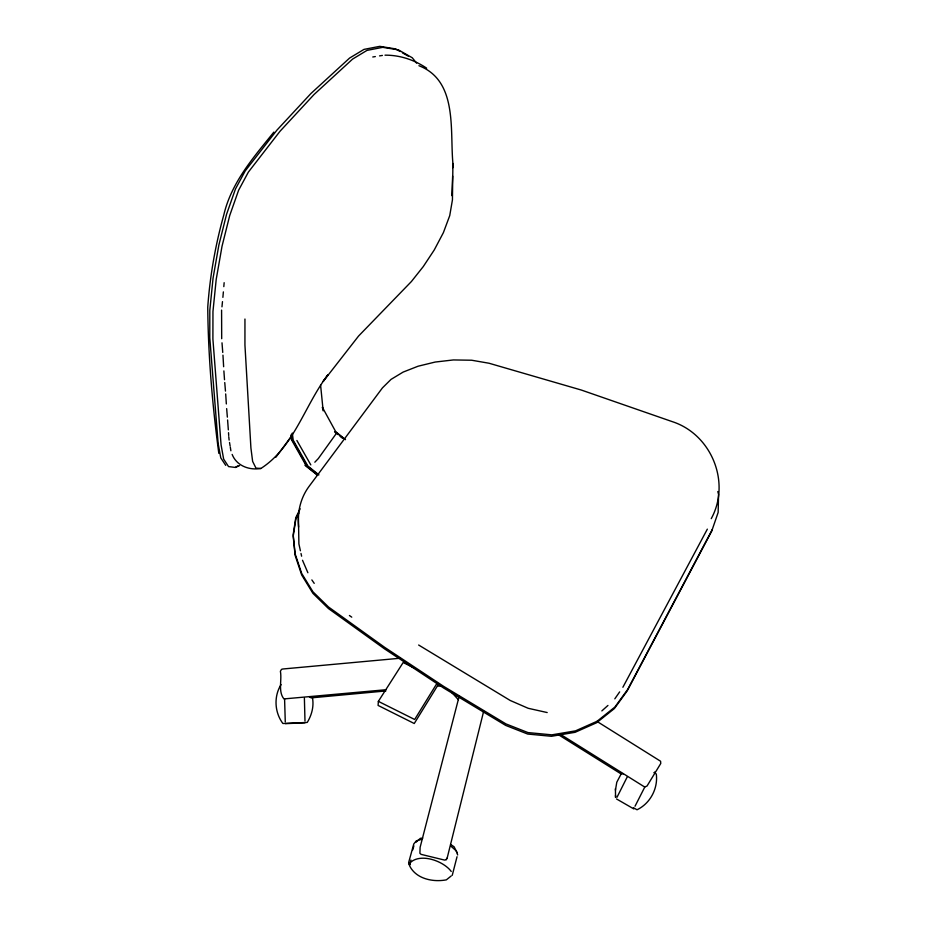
<?xml version="1.0" encoding="UTF-8"?>
<svg xmlns="http://www.w3.org/2000/svg" width="927" height="927" viewBox="0 0 927 927"><rect width="100%" height="100%" fill="white"/><g stroke="black" fill="none" stroke-linecap="round" stroke-linejoin="round"><path stroke-width="1.39" d="M244.948 319.027L244.937 345.006L250.916 447.996L252.631 461.391L255.979 468.135L260.881 468.471C294.091 447.185 304.832 404.948 327.799 374.96L323.164 381.414M452.654 176.118L451.808 195.643M452.828 167.706L452.921 163.5C449.792 130.058 457.915 80.788 418.923 65.713M654.926 772.492L654.96 771.762M413.396 667.556L403.164 662.527L378.355 701.368L378.1 705.435L414.253 723.512L438.459 684.242M223.372 291.889L222.886 297.358M223.813 286.628L224.149 282.689M222.48 301.634L221.97 306.849M615.447 790.128L616.791 782.226L621.577 773.118M298.587 527.069C297.138 512.747 300.394 498.054 309.05 486.42L382.457 387.868L391.043 379.386L403.129 372.086L418.112 366.211L435.169 362.051L453.373 359.943L471.669 360.232L489.05 363.245L581.333 390.047L672.017 421.553C711.333 434.103 731.171 482.33 711.252 518.645M459.259 695.968L420.128 847.29L419.896 853.269L421.09 854.358L444.566 860.082L446.154 859.677L447.173 858.02L483.674 711.229M452.249 875.343L457.034 856.722M412.782 849.862L413.871 845.899M410.951 860.047L409.456 865.47C415.69 878.854 432.909 882.4 446.362 879.85L451.182 875.98M617.011 797.266L627.278 776.838M635.03 806.235L644.763 787.093M410.047 862.852C420.302 852.666 443.384 860.87 451.24 871.45M300.174 508.807L295.783 517.637L293.175 534.624L295.087 553.697L301.657 573.361L312.909 591.762L328.517 607L384.635 647.313L443.755 686.443L505.98 723.929L528.008 732.585L551.843 734.844L575.516 730.858L597.069 721.276L614.868 707.081L627.66 689.456L712.249 529.584M298.946 513.002L295.806 519.305L293.21 536.258L295.11 555.308L301.681 574.96L312.92 593.361L328.506 608.587L384.531 648.865L443.558 687.961L505.678 725.401L527.672 734.045L551.472 736.293L575.099 732.307L596.629 722.736L614.392 708.552L627.173 690.951L711.681 531.194L718.147 512.446L718.564 494.311L717.799 491.565M281.078 684.566C273.662 696.362 274.543 712.399 282.897 723.5L307.243 722.434C311.704 715.169 314.068 706.362 312.48 697.88M335.945 433.998L318.32 458.552L314.832 462.202M707.336 529.143L622.886 687.266M446.154 859.677L447.173 858.02M437.451 682.585L414.67 719.491L378.355 701.368M614.81 698.842L619.653 691.89M275.922 457.196L290.163 437.95M273.859 132.109C253.511 157.393 231.31 182.549 223.778 215.064C215.365 245.145 209.954 275.991 207.752 307.161C208.181 355.98 212.376 404.995 218.818 453.349M323.268 381.356L358.587 336.026L411.403 281.53L423.291 266.547L434.242 249.977L443.373 232.677L449.734 215.632L452.434 199.896L452.921 163.5M601.855 710.905L607.938 705.459M415.806 842.4L420.394 838.298L422.747 838.135M416.582 63.14L412.26 57.764L398.39 49.861L382.724 47.335L366.988 50.394L352.608 59.073L314.021 94.542L280.024 131.252L248.355 172.121L238.621 190.209L229.722 215.516L222.028 246.246L216.2 279.433L212.955 311.53L212.897 339.085L221.066 444.798L223.65 459.108L228.54 466.582L235.365 467.44L237.787 465.933M235.365 467.44L239.56 465.609M422.121 839.202L416.316 840.847L413.778 843.952L408.668 862.481L408.772 864.404L410.14 864.648M372.77 56.987L375.331 56.57M379.56 55.887L382.387 55.435M400.325 658.216L282.677 669.016L281.472 669.398L280.394 671.299C282.086 680.047 277.868 691.449 283.94 698.923L385.806 689.746M437.509 684.96L440.383 684.694M385.841 690.951L311.171 697.869L309.375 696.872M437.544 686.165L441.855 685.76M285.331 723.663L305.006 722.805M385.006 55.168C399.896 55.041 414.369 59.896 426.675 68.192M623.245 773.86L621.102 773.929L558.691 734.868M260.881 468.471C249.247 470.476 236.64 465.852 232.144 454.427M547.185 712.55L528.17 708.286L510.221 700.476L418.645 645.018M653.894 772.608L656.293 773.975C658.182 788.471 650.244 803.431 637.023 809.781L633.442 807.718M400.128 51.53L395.505 48.888L379.78 46.35L364.01 49.386L349.606 58.053L310.962 93.476L276.918 130.139L245.191 170.95L235.446 189.027L226.559 214.322L218.876 245.029L213.048 278.204L209.815 310.278L209.78 337.834L218.146 443.57L220.777 457.88L225.736 465.377M402.445 52.839L408.239 56.141M616.49 798.935L633.836 808.923M596.918 721.38L660.603 761.252L660.754 763.5L647.011 786.05L644.949 786.896L643.697 786.397L560.209 734.172M450.592 844.451L454.056 846.733L457.138 852.77M349.409 615.505L351.75 617.162M451.287 846.502L456.211 850.847L457.683 854.972M304.925 465.261L317.104 474.914M318.019 474.751L307.127 466.049L292.272 439.85L291.565 434.172M317.567 474.983L306.408 466.096L291.345 439.456L290.8 435.145M318.911 474.856L307.845 466.003L293.21 440.244L292.318 433.06M334.589 431.866L337.915 434.554M340.128 436.339L342.353 438.123M335.273 431.785L342.863 437.915M345.528 439.653L335.713 431.681L322.353 407.254L322.886 409.664M451.739 692.434L458.448 699.815M311.854 579.92L314.218 583.361M296.883 440.487L310.812 464.89M302.515 560.279L307.88 572.735M229.131 440.082L228.76 436.71M300.406 550.754L298.9 543.952L298.378 514.079M301.008 553.477L301.611 556.2M229.525 442.469L230.116 446.038M230.325 447.231L230.881 450.777M320.603 385.18L323.164 410.858M224.508 379.711L223.882 370.927M224.751 382.561L225.47 391.09M226.663 408.622L227.358 417.138M227.59 419.977L228.332 429.873M221.692 338.714L221.588 310.105M222.005 342.828L222.747 352.434M228.517 432.689L228.702 435.516M225.69 393.94L226.339 403.94M222.955 355.168L223.639 366.721M285.273 721.89L284.589 699.074M304.392 698.251L304.983 721.032M615.435 788.599L615.551 797.417L615.528 795.25"/></g></svg>
